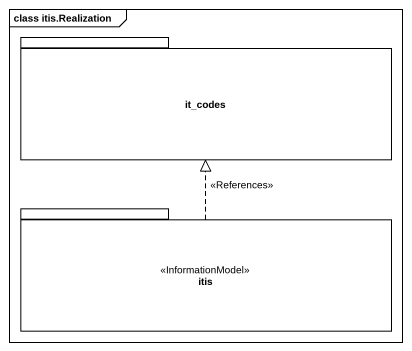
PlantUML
@startuml
mainframe class itis.Realization
package it_codes {
}
package itis <<InformationModel>> {
}
itis .up.|> it_codes : <<References>>
@enduml
